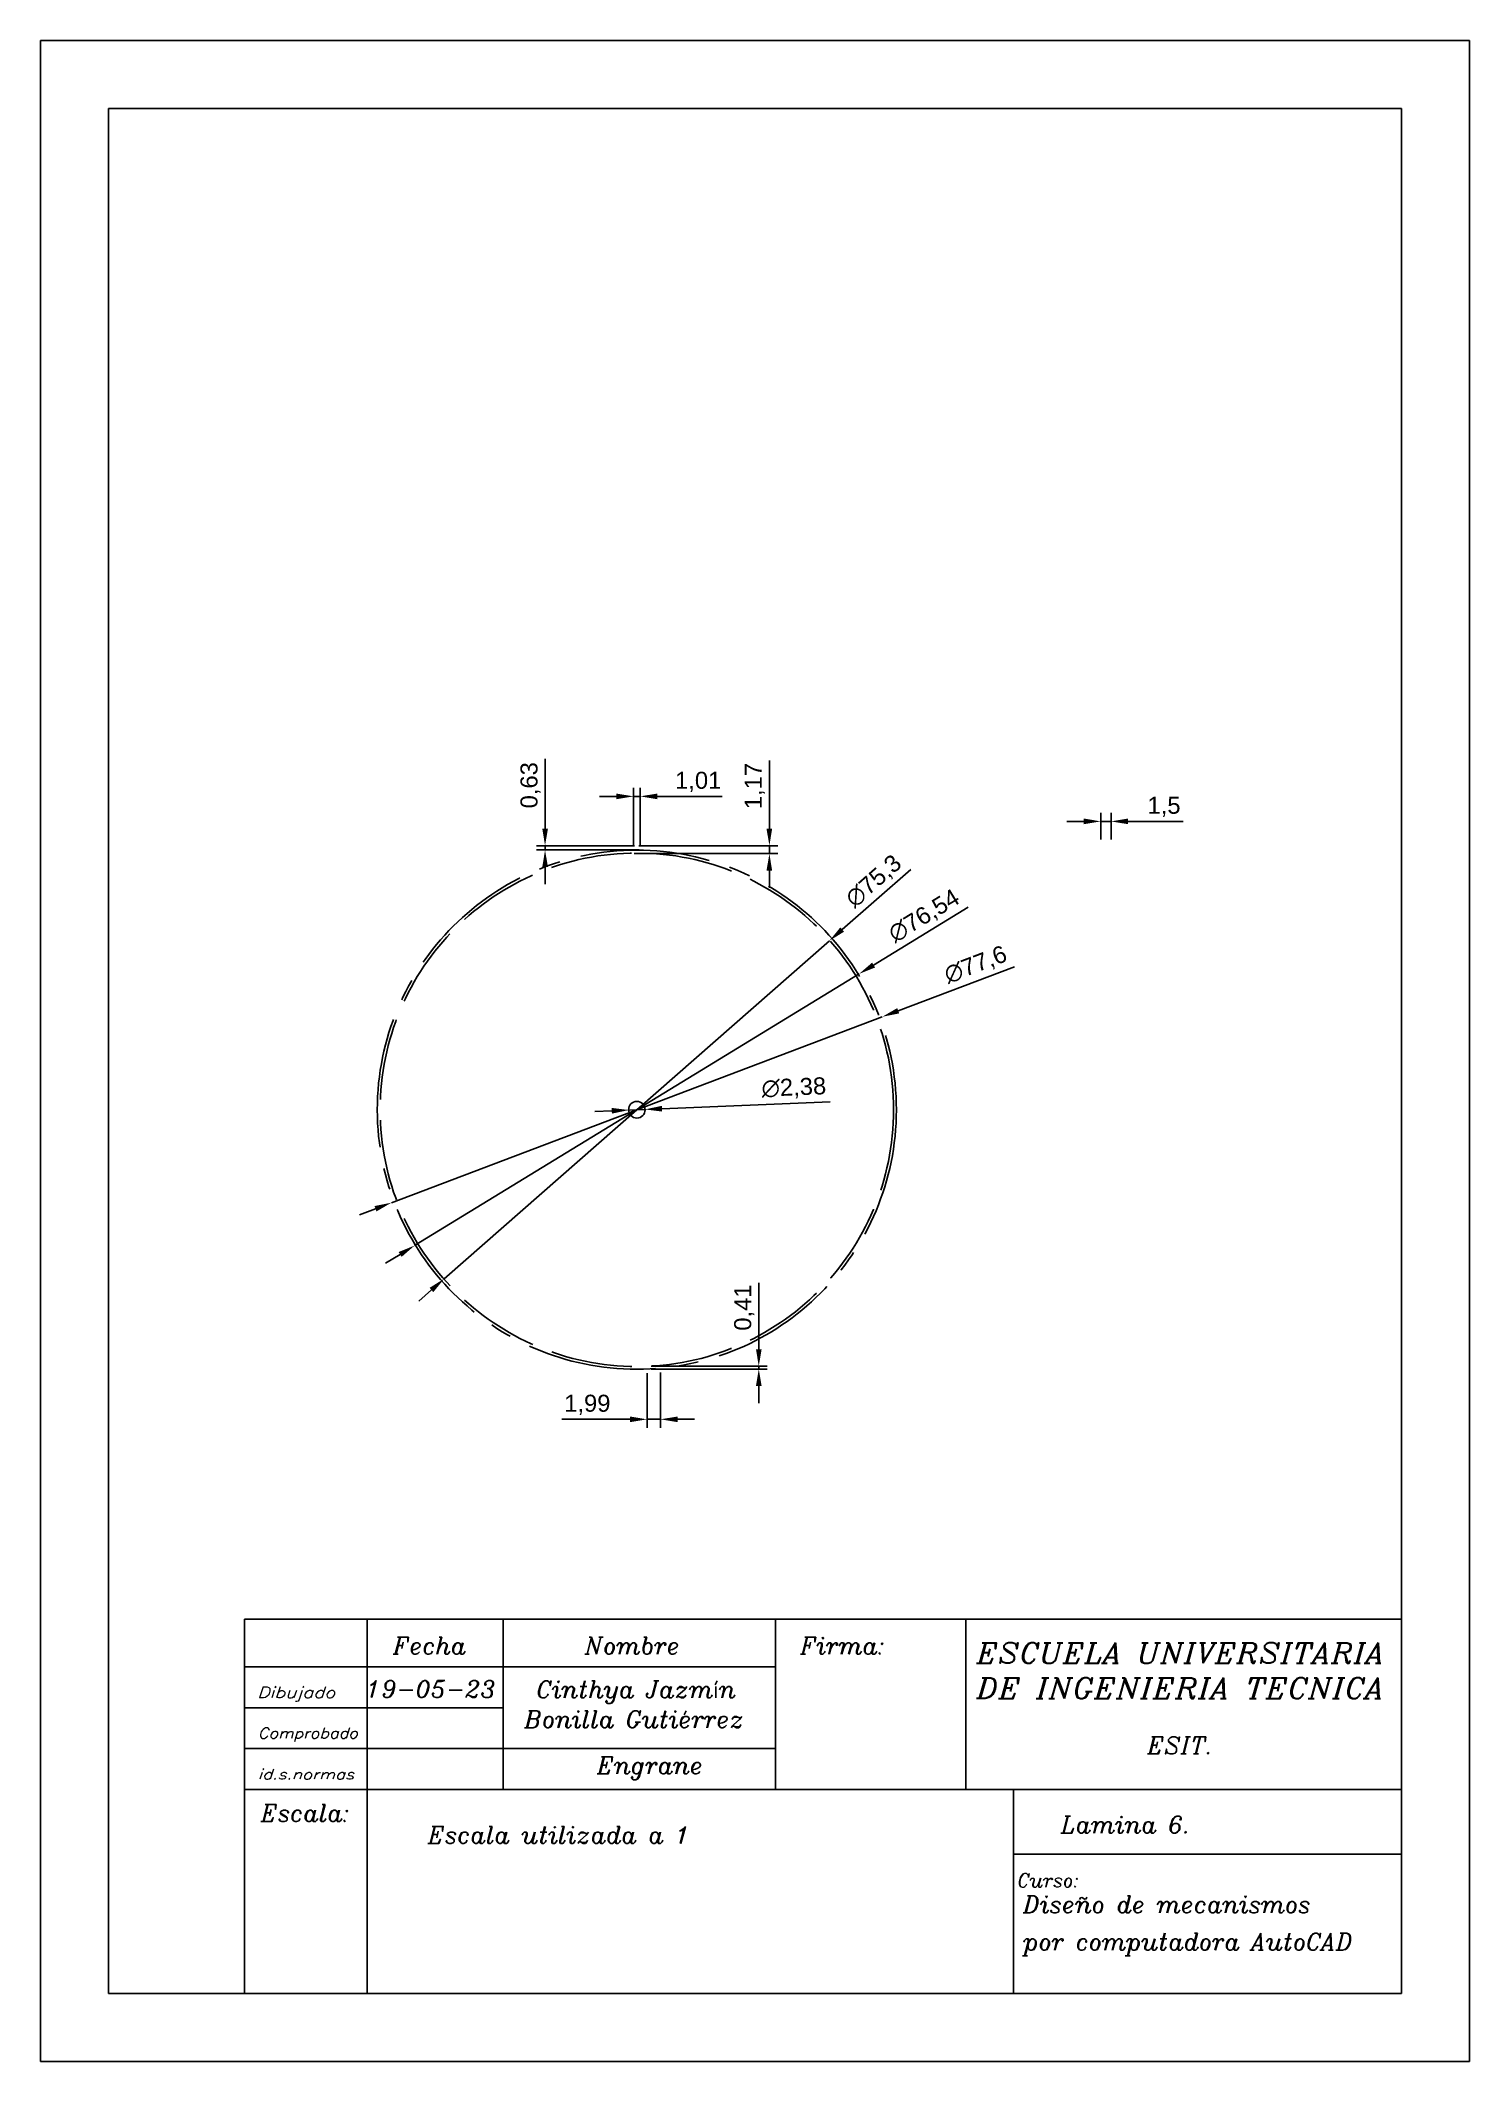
# Model space of a CAD drawing. Header units: inches. Extents: x 0 to 210, y 0 to 297.
import ezdxf
from ezdxf.enums import TextEntityAlignment as Align

# ---------------------------------------------------------------- set-up
doc = ezdxf.new("R2010")
doc.units = ezdxf.units.IN
doc.header["$MEASUREMENT"] = 0
doc.linetypes.add('ACAD_ISO02W100', pattern=[15, 12, -3])
doc.linetypes.add('CENTER2', pattern=[28.575, 19.05, -3.175, 3.175, -3.175])
doc.layers.get('0').update_dxf_attribs({"true_color": 0xc2ced6})
doc.styles.add('ITALIC', font='italic', dxfattribs={"height": 2})
doc.styles.add('ITALICC', font='italicc', dxfattribs={"height": 3})
doc.styles.get("Standard").update_dxf_attribs({"font": 'Arial.ttf'})
doc.dimstyles.new('ISO-25', dxfattribs={"dimtxt": 2.5, "dimasz": 2.5, "dimexe": 1.25, "dimexo": 0.625, "dimtad": 1, "dimtxsty": 'Standard', "dimcen": 2.5, "dimadec": 0, "dimazin": 0, "dimtfac": 1, "dimtmove": 0, "dimatfit": 3, "dimfxl": 1, "dimarcsym": 0})

# ---------------------------------------------------------------- blocks, each defined once
blk = doc.blocks.new('*D31')
at = {"color": 0, "lineweight": -2, "transparency": 16777216}
for p, q in [((84.11, 140.01), (81.61, 139.91)), ((86.61, 140.11), (88.99, 140.21)), ((116.18, 141.31), (91.48, 140.31))]:
    blk.add_line(p, q, dxfattribs=at)
at = {"color": 0, "transparency": 16777216}
for points in [[(84.09, 140.43), (84.13, 139.59), (86.61, 140.11)], [(91.47, 140.73), (91.5, 139.89), (88.99, 140.21)]]:
    blk.add_solid(points, dxfattribs=at)
at = {"layer": 'Defpoints', "color": 0, "transparency": 16777216}
for p in [(86.61, 140.11, 6), (88.99, 140.21, 6)]:
    blk.add_point(p, dxfattribs=at)
at = {"color": 0, "transparency": 16777216, "insert": (110.87, 143.28), "char_height": 2.5, "attachment_point": 5, "rotation": 2.3251}
blk.add_mtext('∅2,38', dxfattribs=at)
blk = doc.blocks.new('*D26')
at = {"color": 0, "lineweight": -2, "transparency": 16777216}
for p, q in [((128.04, 175.48), (117.98, 166.64)), ((59.5, 115.33), (116.1, 164.99)), ((57.62, 113.68), (55.74, 112.03))]:
    blk.add_line(p, q, dxfattribs=at)
at = {"color": 0, "transparency": 16777216}
for points in [[(117.7, 166.96), (118.25, 166.33), (116.1, 164.99)], [(57.34, 113.99), (57.89, 113.36), (59.5, 115.33)]]:
    blk.add_solid(points, dxfattribs=at)
at = {"layer": 'Defpoints', "color": 0, "transparency": 16777216}
for p in [(116.1, 164.99), (59.5, 115.33)]:
    blk.add_point(p, dxfattribs=at)
at = {"color": 0, "transparency": 16777216, "insert": (122.67, 173.66), "char_height": 2.5, "attachment_point": 5, "rotation": 41.2694}
blk.add_mtext('∅75,3', dxfattribs=at)
blk = doc.blocks.new('*D27')
at = {"color": 0, "lineweight": -2, "transparency": 16777216}
for p, q in [((136.47, 169.91), (122.58, 161.42)), ((55.14, 120.2), (120.45, 160.12)), ((53.01, 118.9), (50.88, 117.6))]:
    blk.add_line(p, q, dxfattribs=at)
at = {"color": 0, "transparency": 16777216}
for points in [[(122.37, 161.78), (122.8, 161.06), (120.45, 160.12)], [(52.79, 119.25), (53.23, 118.54), (55.14, 120.2)]]:
    blk.add_solid(points, dxfattribs=at)
at = {"layer": 'Defpoints', "color": 0, "transparency": 16777216}
for p in [(120.45, 160.12), (55.14, 120.2)]:
    blk.add_point(p, dxfattribs=at)
at = {"color": 0, "transparency": 16777216, "insert": (130.06, 168.54), "char_height": 2.5, "attachment_point": 5, "rotation": 31.4315}
blk.add_mtext('∅76,54', dxfattribs=at)
blk = doc.blocks.new('*D28')
at = {"color": 0, "lineweight": -2, "transparency": 16777216}
for p, q in [((143.27, 161.17), (126.2, 154.71)), ((51.73, 126.5), (123.86, 153.82)), ((49.39, 125.61), (47.06, 124.73))]:
    blk.add_line(p, q, dxfattribs=at)
at = {"color": 0, "transparency": 16777216}
for points in [[(126.05, 155.09), (126.35, 154.32), (123.86, 153.82)], [(49.25, 126), (49.54, 125.22), (51.73, 126.5)]]:
    blk.add_solid(points, dxfattribs=at)
at = {"layer": 'Defpoints', "color": 0, "transparency": 16777216}
for p in [(123.86, 153.82, 1.72), (51.73, 126.5, 10.28)]:
    blk.add_point(p, dxfattribs=at)
at = {"color": 0, "transparency": 16777216, "insert": (137.61, 161.36), "char_height": 2.5, "attachment_point": 5, "rotation": 20.7443}
blk.add_mtext('∅77,6', dxfattribs=at)
blk = doc.blocks.new('*D32')
at = {"color": 0, "lineweight": -2, "transparency": 16777216}
for p, q in [((153.47, 182.53), (150.97, 182.53)), ((155.97, 179.87), (155.97, 183.78)), ((155.97, 182.53), (157.47, 182.53)), ((157.47, 179.87), (157.47, 183.78)), ((159.97, 182.53), (168.05, 182.53))]:
    blk.add_line(p, q, dxfattribs=at)
at = {"color": 0, "transparency": 16777216}
for points in [[(153.47, 182.95), (153.47, 182.12), (155.97, 182.53)], [(159.97, 182.95), (159.97, 182.12), (157.47, 182.53)]]:
    blk.add_solid(points, dxfattribs=at)
at = {"layer": 'Defpoints', "color": 0, "transparency": 16777216}
for p in [(157.47, 182.53), (155.97, 179.24, 4.72), (157.47, 179.24, 4.72)]:
    blk.add_point(p, dxfattribs=at)
at = {"color": 0, "transparency": 16777216, "insert": (165.26, 184.67), "char_height": 2.5, "attachment_point": 5}
blk.add_mtext('1,5', dxfattribs=at)
blk = doc.blocks.new('*D33')
at = {"color": 0, "lineweight": -2, "transparency": 16777216}
for p, q in [((87.29, 178.95), (87.29, 187.46)), ((88.3, 178.91), (88.3, 187.46)), ((84.79, 186.21), (82.29, 186.21)), ((87.29, 186.21), (88.3, 186.21)), ((90.8, 186.21), (100.32, 186.21))]:
    blk.add_line(p, q, dxfattribs=at)
at = {"color": 0, "transparency": 16777216}
for points in [[(84.79, 186.62), (84.79, 185.79), (87.29, 186.21)], [(90.8, 186.62), (90.8, 185.79), (88.3, 186.21)]]:
    blk.add_solid(points, dxfattribs=at)
at = {"layer": 'Defpoints', "color": 0, "transparency": 16777216}
for p in [(88.3, 186.21), (87.29, 178.33, 6), (88.3, 178.29, 6)]:
    blk.add_point(p, dxfattribs=at)
at = {"color": 0, "transparency": 16777216, "insert": (96.81, 188.34), "char_height": 2.5, "attachment_point": 5}
blk.add_mtext('1,01', dxfattribs=at)
blk = doc.blocks.new('*D29')
at = {"color": 0, "lineweight": -2, "transparency": 16777216}
for p, q in [((107.27, 181.46), (107.27, 191.49)), ((88.09, 178.96), (108.52, 178.96)), ((107.27, 177.79), (107.27, 178.96)), ((87.42, 177.79), (108.52, 177.79)), ((107.27, 175.29), (107.27, 172.79))]:
    blk.add_line(p, q, dxfattribs=at)
at = {"color": 0, "transparency": 16777216}
for points in [[(106.85, 181.46), (107.68, 181.46), (107.27, 178.96)], [(106.85, 175.29), (107.68, 175.29), (107.27, 177.79)]]:
    blk.add_solid(points, dxfattribs=at)
at = {"layer": 'Defpoints', "color": 0, "transparency": 16777216}
for p in [(87.46, 178.96, 6), (107.27, 178.96), (86.8, 177.79, 6)]:
    blk.add_point(p, dxfattribs=at)
at = {"color": 0, "transparency": 16777216, "insert": (105.13, 187.72), "char_height": 2.5, "attachment_point": 5, "rotation": 90}
blk.add_mtext('1,17', dxfattribs=at)
blk = doc.blocks.new('*D30')
at = {"color": 0, "lineweight": -2, "transparency": 16777216}
for p, q in [((74.31, 181.46), (74.31, 191.72)), ((87.46, 178.96), (73.06, 178.96)), ((88.13, 178.33), (73.06, 178.33)), ((74.31, 178.33), (74.31, 178.96)), ((74.31, 175.83), (74.31, 173.33))]:
    blk.add_line(p, q, dxfattribs=at)
at = {"color": 0, "transparency": 16777216}
for points in [[(73.9, 181.46), (74.73, 181.46), (74.31, 178.96)], [(73.9, 175.83), (74.73, 175.83), (74.31, 178.33)]]:
    blk.add_solid(points, dxfattribs=at)
at = {"layer": 'Defpoints', "color": 0, "transparency": 16777216}
for p in [(74.31, 178.96), (88.09, 178.96), (88.76, 178.33, 6)]:
    blk.add_point(p, dxfattribs=at)
at = {"color": 0, "transparency": 16777216, "insert": (72.18, 187.84), "char_height": 2.5, "attachment_point": 5, "rotation": 90}
blk.add_mtext('0,63', dxfattribs=at)
blk = doc.blocks.new('*D34')
at = {"color": 0, "lineweight": -2, "transparency": 16777216}
for p, q in [((89.29, 101.43), (89.29, 93.42)), ((91.28, 101.56), (91.28, 93.42)), ((86.79, 94.67), (76.76, 94.67)), ((91.28, 94.67), (89.29, 94.67)), ((93.78, 94.67), (96.28, 94.67))]:
    blk.add_line(p, q, dxfattribs=at)
at = {"color": 0, "transparency": 16777216}
for points in [[(86.79, 95.08), (86.79, 94.25), (89.29, 94.67)], [(93.78, 95.08), (93.78, 94.25), (91.28, 94.67)]]:
    blk.add_solid(points, dxfattribs=at)
at = {"layer": 'Defpoints', "color": 0, "transparency": 16777216}
for p in [(89.29, 102.06, 6), (91.28, 102.19, 6), (89.29, 94.67)]:
    blk.add_point(p, dxfattribs=at)
at = {"color": 0, "transparency": 16777216, "insert": (80.52, 96.8), "char_height": 2.5, "attachment_point": 5}
blk.add_mtext('1,99', dxfattribs=at)
blk = doc.blocks.new('*D35')
at = {"color": 0, "lineweight": -2, "transparency": 16777216}
for p, q in [((105.71, 104.97), (105.71, 114.72)), ((89.91, 102.47), (106.96, 102.47)), ((89.91, 102.06), (106.96, 102.06)), ((105.71, 102.06), (105.71, 102.47)), ((105.71, 99.56), (105.71, 97.06))]:
    blk.add_line(p, q, dxfattribs=at)
at = {"color": 0, "transparency": 16777216}
for points in [[(105.3, 104.97), (106.13, 104.97), (105.71, 102.47)], [(105.3, 99.56), (106.13, 99.56), (105.71, 102.06)]]:
    blk.add_solid(points, dxfattribs=at)
at = {"layer": 'Defpoints', "color": 0, "transparency": 16777216}
for p in [(89.29, 102.47, 6), (89.29, 102.06, 6), (105.71, 102.47)]:
    blk.add_point(p, dxfattribs=at)
at = {"color": 0, "transparency": 16777216, "insert": (103.58, 111.09), "char_height": 2.5, "attachment_point": 5, "rotation": 90}
blk.add_mtext('0,41', dxfattribs=at)

msp = doc.modelspace()

# ---------------------------------------------------------------- linework, layer by layer
for p, q in [((0.157, 297.29), (210.157, 297.29)), ((0.157, 0.29), (0.157, 297.29)), ((210.157, 0.29), (210.157, 297.29)), ((10.157, 287.29), (200.157, 287.29)), ((10.157, 10.29), (10.157, 287.29)), ((200.157, 10.29), (200.157, 287.29)), ((10.157, 10.29), (200.157, 10.29)), ((0.157, 0.29), (210.157, 0.29))]:
    msp.add_line(p, q)
at = {"color": 1}
for points in [[(30.157, 10.29), (30.157, 65.29), (200.157, 65.29)], [(48.157, 10.29), (48.157, 65.29)], [(68.157, 40.29), (68.157, 65.29)], [(108.157, 40.29), (108.157, 65.29)], [(136.157, 40.29), (136.157, 65.29)], [(30.157, 40.29), (200.157, 40.29)], [(143.157, 10.29), (143.157, 40.29)], [(143.157, 30.775), (200.157, 30.775)]]:
    msp.add_lwpolyline(points, dxfattribs=at)
for points in [[(30.157, 58.29), (108.157, 58.29)], [(30.157, 52.29), (68.157, 52.29)], [(30.157, 46.29), (108.157, 46.29)]]:
    msp.add_lwpolyline(points)
at = {"color": 1, "linetype": 'ACAD_ISO02W100'}
msp.add_circle((87.797, 140.16, 6), 37.721, dxfattribs=at)
msp.add_circle((87.797, 140.16), 1.221)
at = {"layer": 'Defpoints', "color": 3, "linetype": 'CENTER2'}
msp.add_circle((87.797, 140.16, 7.5), 38.138, dxfattribs=at)

# ---------------------------------------------------------------- texts
at = {"style": 'ITALIC'}
for s, height, p in [('Fecha', 2.5, (51.983, 60.146)), ('Nombre', 2.5, (80.157, 60.146)), ('Firma:', 2.5, (111.823, 60.146)), ('19-05-23', 2.5, (48.004, 53.781)), ('Cinthya Jazmín', 2.5, (73.045, 53.723)), ('Bonilla Gutiérrez', 2.5, (71.276, 49.355)), ('ESIT.', 2.5, (162.822, 45.493)), ('Engrane', 2.5, (81.954, 42.549)), ('Escala:', 2.5, (32.546, 35.548)), ('Lamina 6.', 2.5, (150.114, 33.866)), ('Escala utilizada a 1', 2.5, (57.101, 32.353)), ('Curso:', 2, (143.71, 25.927)), ('Diseño de mecanismos', 2.5, (144.554, 22.132)), ('por computadora AutoCAD', 2.5, (144.554, 16.652))]:
    msp.add_text(s, height=height, dxfattribs=at).set_placement(p)
at = {"style": 'ITALICC'}
for s, width, p, p2 in [('ESCUELA UNIVERSITARIA', 0.962783, (137.72, 58.819), (197.688, 58.819)), ('DE INGENIERIA TECNICA', 0.978493, (137.684, 53.659), (197.652, 53.659))]:
    msp.add_text(s, height=3, dxfattribs=dict(at, width=width)).set_placement(p, p2, align=Align.FIT)
at = {"style": 'ITALIC'}
for s, height, p, p2 in [('Dibujado', 1.6147, (32.018, 53.731), (43.475, 53.731)), ('Comprobado', 1.5432, (32.105, 47.769), (46.802, 47.769)), ('id.s.normas', 1.46982, (32.105, 41.765), (46.243, 41.765))]:
    msp.add_text(s, height=height, dxfattribs=at).set_placement(p, p2, align=Align.ALIGNED)

# ---------------------------------------------------------------- dimensions: what is measured, and where the dimension line sits
for base, p1, p2, picture, middle in [((74.312, 178.96), (88.757, 178.327, 6), (88.086, 178.96), '*D30', (72.181, 187.843)), ((107.265, 178.96), (86.799, 177.794, 6), (87.461, 178.96, 6), '*D29', (105.134, 187.723)), ((105.712, 102.468), (89.286, 102.057, 6), (89.286, 102.468, 6), '*D35', (103.582, 111.094))]:
    dim = msp.add_linear_dim(base=base, p1=p1, p2=p2, angle=90, dimstyle='ISO-25')
    dim.commit()
    dim.dimension.update_dxf_attribs({"geometry": picture, "text_midpoint": middle})
for base, p1, p2, picture, middle in [((88.305, 186.208), (87.291, 178.325, 6), (88.305, 178.289, 6), '*D33', (96.812, 188.339)), ((157.472, 182.534), (155.972, 179.243, 4.725), (157.472, 179.243, 4.725), '*D32', (165.263, 184.665)), ((89.286, 94.667), (91.278, 102.187, 6), (89.286, 102.057, 6), '*D34', (80.523, 96.798))]:
    dim = msp.add_linear_dim(base=base, p1=p1, p2=p2, dimstyle='ISO-25')
    dim.commit()
    dim.dimension.update_dxf_attribs({"geometry": picture, "text_midpoint": middle})
for p1, p2, picture, middle in [((59.498, 115.325), (116.097, 164.994), '*D26', (124.11, 172.027)), ((55.144, 120.203), (120.451, 160.116), '*D27', (131.198, 166.684)), ((51.732, 126.5, 10.278), (123.863, 153.82, 1.722), '*D28', (138.384, 159.32)), ((86.608, 140.111, 6), (88.987, 140.208, 6), '*D31', (110.955, 141.1))]:
    dim = msp.add_diameter_dim_2p(p1=p1, p2=p2, dimstyle='ISO-25')
    dim.commit()
    dim.dimension.update_dxf_attribs({"geometry": picture, "text_midpoint": middle, "dimtype": 163})

doc.saveas('drawing.dxf')
